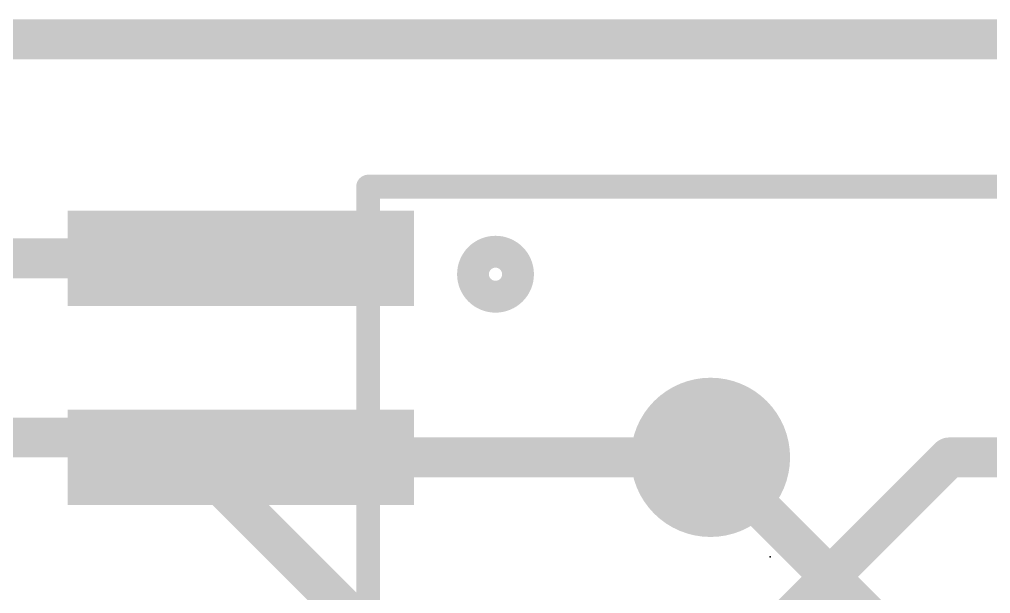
# Model space of a CAD drawing. Extents: x -109 to 32, y -1 to 19.
# Drawn here: x 12.99 to 19.19, y 15.51 to 19.18 of the extents above; entities that cross this region are included whole.
import ezdxf

# ---------------------------------------------------------------- set-up
doc = ezdxf.new("R2010")
doc.units = 0
for name, color, linetype in [('1', 12, 'CONTINUOUS'), ('16', 132, 'CONTINUOUS'), ('18', 110, 'CONTINUOUS'), ('20', 53, 'CONTINUOUS'), ('21', 53, 'CONTINUOUS'), ('23', 53, 'CONTINUOUS'), ('51', 53, 'CONTINUOUS')]:
    doc.layers.add(name, color=color, linetype=linetype)

# ---------------------------------------------------------------- blocks, each defined once
blk = doc.blocks.new('RECT')
blk.add_solid([(-0.5, -0.5), (0.5, -0.5), (-0.5, 0.5), (0.5, 0.5)])
blk = doc.blocks.new('ROUNDV')
at = {"const_width": 0.5}
blk.add_lwpolyline([(0, -0.25, 1), (0, 0.25, 1), (0, -0.25)], format="xyb", dxfattribs=at)

msp = doc.modelspace()

# ---------------------------------------------------------------- linework, layer by layer
at = {"layer": '1', "const_width": 0.254}
for points in [[(0, 19.05), (22.86, 19.05)], [(14.351, 17.7038), (14.4018, 17.653)], [(12.4714, 17.653), (14.4018, 17.653)], [(14.4018, 16.383), (17.399, 16.383)], [(18.923, 16.383), (17.653, 15.113)], [(21.1328, 16.383), (18.923, 16.383)]]:
    msp.add_lwpolyline(points, dxfattribs=at)
at = {"layer": '1', "const_width": 0.127}
for points in [[(14.3959, 17.7487, 1), (14.3061, 17.6589)], [(14.3569, 17.6081, 1), (14.4467, 17.6979)], [(14.4018, 17.5895, 1), (14.4018, 17.7165)], [(14.4018, 16.4465, 1), (14.4018, 16.3195)], [(17.399, 16.3195, 1), (17.399, 16.4465)], [(18.923, 16.4465, 1), (18.923, 16.3195)], [(18.9679, 16.3381, 1), (18.8781, 16.4279)]]:
    msp.add_lwpolyline(points, format="xyb", dxfattribs=at)
at = {"layer": '16', "const_width": 0.254}
for points in [[(0, 19.05), (22.86, 19.05)], [(7.62, 16.51), (13.97, 16.51)], [(13.97, 16.51), (18.034, 12.446)], [(17.399, 16.383), (20.32, 13.462)]]:
    msp.add_lwpolyline(points, dxfattribs=at)
at = {"layer": '16', "const_width": 0.127}
for points in [[(14.0149, 16.5549, 1), (13.9251, 16.4651)], [(13.97, 16.4465, 1), (13.97, 16.5735)], [(17.4439, 16.4279, 1), (17.3541, 16.3381)]]:
    msp.add_lwpolyline(points, format="xyb", dxfattribs=at)
at = {"layer": '20', "const_width": 0.254}
msp.add_lwpolyline([(31.75, 19.05), (0, 19.05)], dxfattribs=at)
at = {"layer": '21', "const_width": 0.1524}
msp.add_lwpolyline([(20.3196, 18.11), (15.215, 18.11)], dxfattribs=at)
at = {"layer": '21'}
for points, const_width in [([(15.215, 18.1481, 1), (15.215, 18.0719)], 0.0762), ([(16.0274, 17.4078, 1), (16.0274, 17.695, 1), (16.0274, 17.4078)], 0.2032)]:
    msp.add_lwpolyline(points, format="xyb", dxfattribs=dict(at, const_width=const_width))
at = {"layer": '23'}
msp.add_point((17.78, 15.748), dxfattribs=at)
at = {"layer": '51', "const_width": 0.1524}
msp.add_lwpolyline([(15.215, 18.11), (15.215, 13.386)], dxfattribs=at)
at = {"layer": '51', "const_width": 0.0762}
msp.add_lwpolyline([(15.2531, 18.11, 1), (15.1769, 18.11)], format="xyb", dxfattribs=at)

# ---------------------------------------------------------------- block references
at = {"layer": '1', "xscale": 0.6096, "yscale": 2.2098, "rotation": 270}
for p in [(14.4018, 17.653), (14.4018, 16.383)]:
    msp.add_blockref('RECT', p, dxfattribs=at)
at = {"layer": '18', "xscale": 1.016, "yscale": 1.016}
msp.add_blockref('ROUNDV', (17.399, 16.383), dxfattribs=at)
msp.add_blockref('ROUNDV', (17.399, 16.383), dxfattribs=at)
at = {"layer": '51', "xscale": 0.3556, "yscale": 1.016, "rotation": 270}
for p in [(14.6558, 17.653), (14.6558, 16.383)]:
    msp.add_blockref('RECT', p, dxfattribs=at)

doc.saveas('drawing.dxf')
